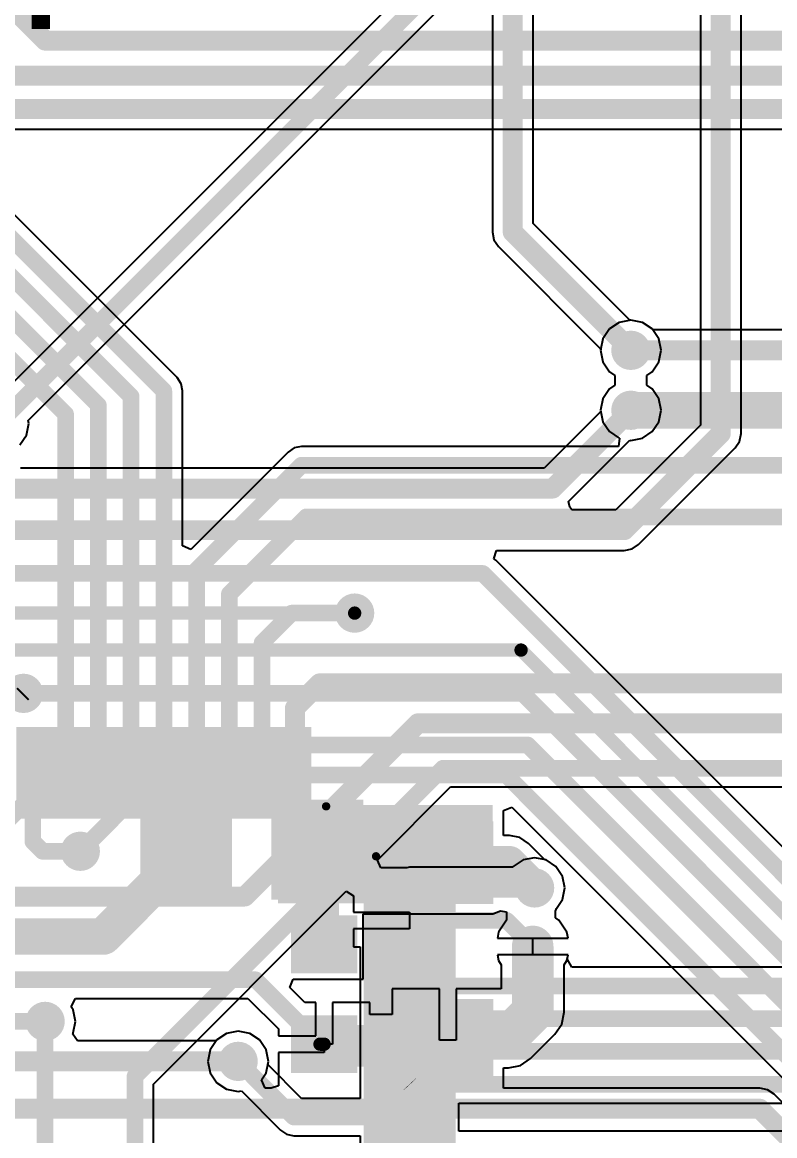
# Model space of a CAD drawing. Header units: millimetres. Extents: x 0 to 214, y 0 to 214.
# Drawn here: x 4.048 to 4.5, y 2.611 to 3.28 of the extents above; entities that cross this region are included whole.
import ezdxf

# ---------------------------------------------------------------- set-up
doc = ezdxf.new("R2010")
doc.units = ezdxf.units.MM
doc.header["$MEASUREMENT"] = 0
for name, color, linetype in [('BottomLayer', 5, 'Continuous'), ('BottomPaste', 16, 'Continuous'), ('BottomSolder', 6, 'Continuous'), ('TopLayer', 1, 'Continuous'), ('TopOverlay', 2, 'Continuous'), ('TopPaste', 8, 'Continuous'), ('TopSolder', 216, 'Continuous'), ('ViaHoleLayer', 16, 'Continuous')]:
    doc.layers.add(name, color=color, linetype=linetype)
doc.styles.add('Arial', font='', dxfattribs={"height": 0.2})
doc.styles.get('Arial').set_extended_font_data('Arial')

# ---------------------------------------------------------------- blocks, each defined once
blk = doc.blocks.new('CAP_CASE_A_B_93')
at = {"layer": 'BottomLayer'}
for points in [[(-0.07421, 0.02343), (-0.03248, 0.02343), (-0.03248, -0.02343), (-0.07421, -0.02343)], [(-0.07421, 0.02343), (-0.03248, 0.02343), (-0.03248, -0.02343), (-0.07421, -0.02343)], [(0.03248, 0.02343), (0.07421, 0.02343), (0.07421, -0.02343), (0.03248, -0.02343)]]:
    blk.add_hatch(color=5, dxfattribs=at).paths.add_polyline_path(points)
at = {"layer": 'BottomPaste'}
for points in [[(-0.07421, 0.02343), (-0.03248, 0.02343), (-0.03248, -0.02343), (-0.07421, -0.02343)], [(-0.07421, 0.02343), (-0.03248, 0.02343), (-0.03248, -0.02343), (-0.07421, -0.02343)], [(0.03248, 0.02343), (0.07421, 0.02343), (0.07421, -0.02343), (0.03248, -0.02343)]]:
    blk.add_hatch(color=16, dxfattribs=at).paths.add_polyline_path(points)
at = {"layer": 'BottomSolder'}
for points in [[(-0.07821, 0.02743), (-0.02848, 0.02743), (-0.02848, -0.02743), (-0.07821, -0.02743)], [(-0.07821, 0.02743), (-0.02848, 0.02743), (-0.02848, -0.02743), (-0.07821, -0.02743)], [(0.02848, 0.02743), (0.07821, 0.02743), (0.07821, -0.02743), (0.02848, -0.02743)]]:
    blk.add_hatch(color=6, dxfattribs=at).paths.add_polyline_path(points)
blk = doc.blocks.new('LQFP_100_101')
at = {"layer": 'TopLayer'}
for points in [[(0.07283, 0.2815), (0.07283, 0.32874), (0.08465, 0.32874), (0.08465, 0.2815)], [(0.09252, 0.2815), (0.09252, 0.32874), (0.10433, 0.32874), (0.10433, 0.2815)], [(0.1122, 0.2815), (0.1122, 0.32874), (0.12402, 0.32874), (0.12402, 0.2815)], [(0.13189, 0.2815), (0.13189, 0.32874), (0.1437, 0.32874), (0.1437, 0.2815)], [(0.15157, 0.2815), (0.15157, 0.32874), (0.16339, 0.32874), (0.16339, 0.2815)], [(0.17126, 0.2815), (0.17126, 0.32874), (0.18307, 0.32874), (0.18307, 0.2815)], [(0.19094, 0.2815), (0.19094, 0.32874), (0.20276, 0.32874), (0.20276, 0.2815)], [(0.21063, 0.2815), (0.21063, 0.32874), (0.22244, 0.32874), (0.22244, 0.2815)], [(0.23031, 0.2815), (0.23031, 0.32874), (0.24213, 0.32874), (0.24213, 0.2815)], [(0.2815, 0.24213), (0.32874, 0.24213), (0.32874, 0.23031), (0.2815, 0.23031)], [(0.2815, 0.22244), (0.32874, 0.22244), (0.32874, 0.21063), (0.2815, 0.21063)], [(0.2815, 0.20276), (0.32874, 0.20276), (0.32874, 0.19094), (0.2815, 0.19094)], [(0.2815, 0.18307), (0.32874, 0.18307), (0.32874, 0.17126), (0.2815, 0.17126)], [(0.2815, 0.16339), (0.32874, 0.16339), (0.32874, 0.15157), (0.2815, 0.15157)], [(0.2815, 0.1437), (0.32874, 0.1437), (0.32874, 0.13189), (0.2815, 0.13189)], [(0.2815, 0.12402), (0.32874, 0.12402), (0.32874, 0.1122), (0.2815, 0.1122)], [(0.2815, 0.10433), (0.32874, 0.10433), (0.32874, 0.09252), (0.2815, 0.09252)]]:
    blk.add_hatch(color=1, dxfattribs=at).paths.add_polyline_path(points)
at = {"layer": 'TopPaste'}
for points in [[(0.07283, 0.2815), (0.07283, 0.32874), (0.08465, 0.32874), (0.08465, 0.2815)], [(0.09252, 0.2815), (0.09252, 0.32874), (0.10433, 0.32874), (0.10433, 0.2815)], [(0.1122, 0.2815), (0.1122, 0.32874), (0.12402, 0.32874), (0.12402, 0.2815)], [(0.13189, 0.2815), (0.13189, 0.32874), (0.1437, 0.32874), (0.1437, 0.2815)], [(0.15157, 0.2815), (0.15157, 0.32874), (0.16339, 0.32874), (0.16339, 0.2815)], [(0.17126, 0.2815), (0.17126, 0.32874), (0.18307, 0.32874), (0.18307, 0.2815)], [(0.19094, 0.2815), (0.19094, 0.32874), (0.20276, 0.32874), (0.20276, 0.2815)], [(0.21063, 0.2815), (0.21063, 0.32874), (0.22244, 0.32874), (0.22244, 0.2815)], [(0.23031, 0.2815), (0.23031, 0.32874), (0.24213, 0.32874), (0.24213, 0.2815)], [(0.2815, 0.24213), (0.32874, 0.24213), (0.32874, 0.23031), (0.2815, 0.23031)], [(0.2815, 0.22244), (0.32874, 0.22244), (0.32874, 0.21063), (0.2815, 0.21063)], [(0.2815, 0.20276), (0.32874, 0.20276), (0.32874, 0.19094), (0.2815, 0.19094)], [(0.2815, 0.18307), (0.32874, 0.18307), (0.32874, 0.17126), (0.2815, 0.17126)], [(0.2815, 0.16339), (0.32874, 0.16339), (0.32874, 0.15157), (0.2815, 0.15157)], [(0.2815, 0.1437), (0.32874, 0.1437), (0.32874, 0.13189), (0.2815, 0.13189)], [(0.2815, 0.12402), (0.32874, 0.12402), (0.32874, 0.1122), (0.2815, 0.1122)], [(0.2815, 0.10433), (0.32874, 0.10433), (0.32874, 0.09252), (0.2815, 0.09252)]]:
    blk.add_hatch(color=8, dxfattribs=at).paths.add_polyline_path(points)
at = {"layer": 'TopSolder'}
for points in [[(0.06883, 0.2775), (0.06883, 0.33274), (0.08865, 0.33274), (0.08865, 0.2775)], [(0.08852, 0.2775), (0.08852, 0.33274), (0.10833, 0.33274), (0.10833, 0.2775)], [(0.1082, 0.2775), (0.1082, 0.33274), (0.12802, 0.33274), (0.12802, 0.2775)], [(0.12789, 0.2775), (0.12789, 0.33274), (0.1477, 0.33274), (0.1477, 0.2775)], [(0.14757, 0.2775), (0.14757, 0.33274), (0.16739, 0.33274), (0.16739, 0.2775)], [(0.16726, 0.2775), (0.16726, 0.33274), (0.18707, 0.33274), (0.18707, 0.2775)], [(0.18694, 0.2775), (0.18694, 0.33274), (0.20676, 0.33274), (0.20676, 0.2775)], [(0.20663, 0.2775), (0.20663, 0.33274), (0.22644, 0.33274), (0.22644, 0.2775)], [(0.22631, 0.2775), (0.22631, 0.33274), (0.24613, 0.33274), (0.24613, 0.2775)], [(0.2775, 0.24613), (0.33274, 0.24613), (0.33274, 0.22631), (0.2775, 0.22631)], [(0.2775, 0.22644), (0.33274, 0.22644), (0.33274, 0.20663), (0.2775, 0.20663)], [(0.2775, 0.20676), (0.33274, 0.20676), (0.33274, 0.18694), (0.2775, 0.18694)], [(0.2775, 0.18707), (0.33274, 0.18707), (0.33274, 0.16726), (0.2775, 0.16726)], [(0.2775, 0.16739), (0.33274, 0.16739), (0.33274, 0.14757), (0.2775, 0.14757)], [(0.2775, 0.1477), (0.33274, 0.1477), (0.33274, 0.12789), (0.2775, 0.12789)], [(0.2775, 0.12802), (0.33274, 0.12802), (0.33274, 0.1082), (0.2775, 0.1082)], [(0.2775, 0.10833), (0.33274, 0.10833), (0.33274, 0.08852), (0.2775, 0.08852)], [(0.2775, 0.08865), (0.33274, 0.08865), (0.33274, 0.06883), (0.2775, 0.06883)]]:
    blk.add_hatch(color=216, dxfattribs=at).paths.add_polyline_path(points)
at = {"layer": 'TopOverlay', "const_width": 0.005}
blk.add_lwpolyline([(0.255, 0.285), (0.285, 0.255)], dxfattribs=at)
at = {"layer": 'TopOverlay', "const_width": 0.0025}
for points in [[(0.25375, 0.285, 1), (0.25625, 0.285, 1)], [(0.28375, 0.255, 1), (0.28625, 0.255, 1)]]:
    blk.add_lwpolyline(points, format="xyb", close=True, dxfattribs=at)
blk = doc.blocks.new('I__0805_B_331')
at = {"layer": 'BottomLayer'}
for points in [[(-0.06299, 0.02598), (-0.01575, 0.02598), (-0.01575, -0.02598), (-0.06299, -0.02598)], [(0.01575, 0.02598), (0.06299, 0.02598), (0.06299, -0.02598), (0.01575, -0.02598)]]:
    blk.add_hatch(color=5, dxfattribs=at).paths.add_polyline_path(points)
at = {"layer": 'BottomPaste'}
for points in [[(-0.06299, 0.02598), (-0.01575, 0.02598), (-0.01575, -0.02598), (-0.06299, -0.02598)], [(0.01575, 0.02598), (0.06299, 0.02598), (0.06299, -0.02598), (0.01575, -0.02598)]]:
    blk.add_hatch(color=16, dxfattribs=at).paths.add_polyline_path(points)
at = {"layer": 'BottomSolder'}
for points in [[(-0.06699, 0.02998), (-0.01175, 0.02998), (-0.01175, -0.02998), (-0.06699, -0.02998)], [(0.01175, 0.02998), (0.06699, 0.02998), (0.06699, -0.02998), (0.01175, -0.02998)]]:
    blk.add_hatch(color=6, dxfattribs=at).paths.add_polyline_path(points)
blk = doc.blocks.new('C__0603_B_354')
at = {"layer": 'BottomLayer'}
for points in [[(-0.045, -0.0175), (-0.045, 0.0175), (-0.015, 0.0175), (-0.015, -0.0175)], [(0.015, -0.0175), (0.015, 0.0175), (0.045, 0.0175), (0.045, -0.0175)]]:
    blk.add_hatch(color=5, dxfattribs=at).paths.add_polyline_path(points)
at = {"layer": 'BottomPaste'}
for points in [[(-0.045, -0.0175), (-0.045, 0.0175), (-0.015, 0.0175), (-0.015, -0.0175)], [(0.015, -0.0175), (0.015, 0.0175), (0.045, 0.0175), (0.045, -0.0175)]]:
    blk.add_hatch(color=16, dxfattribs=at).paths.add_polyline_path(points)
at = {"layer": 'BottomSolder'}
for points in [[(-0.04736, -0.01986), (-0.04736, 0.01986), (-0.01264, 0.01986), (-0.01264, -0.01986)], [(0.01264, -0.01986), (0.01264, 0.01986), (0.04736, 0.01986), (0.04736, -0.01986)]]:
    blk.add_hatch(color=6, dxfattribs=at).paths.add_polyline_path(points)

msp = doc.modelspace()

# ---------------------------------------------------------------- hatches: boundary and pattern name
at = {"layer": 'BottomLayer'}
h = msp.add_hatch(color=5, dxfattribs=at)
edge = h.paths.add_edge_path()
edge.add_arc((4.414, 3.083), 0.01181, 0, 360)
h = msp.add_hatch(color=5, dxfattribs=at)
edge = h.paths.add_edge_path()
edge.add_arc((4.414, 3.047), 0.01181, 0, 360)
h = msp.add_hatch(color=5, dxfattribs=at)
edge = h.paths.add_edge_path()
edge.add_arc((4.248, 2.92519), 0.01181, 0, 360)
h = msp.add_hatch(color=5, dxfattribs=at)
edge = h.paths.add_edge_path()
edge.add_arc((4.049, 2.877), 0.01181, 0, 360)
msp.add_hatch(color=5, dxfattribs=at).paths.add_polyline_path([(4.202, 2.751), (4.331, 2.751), (4.331, 2.81), (4.202, 2.81)])
h = msp.add_hatch(color=5, dxfattribs=at)
edge = h.paths.add_edge_path()
edge.add_arc((4.08314, 2.78217), 0.01181, 0, 360)
h = msp.add_hatch(color=5, dxfattribs=at)
edge = h.paths.add_edge_path()
edge.add_arc((4.35614, 2.76017), 0.01181, 0, 360)
h = msp.add_hatch(color=5, dxfattribs=at)
edge = h.paths.add_edge_path()
edge.add_arc((4.355, 2.725), 0.01181, 0, 360)
h = msp.add_hatch(color=5, dxfattribs=at)
edge = h.paths.add_edge_path()
edge.add_arc((4.062, 2.68), 0.01181, 0, 360)
h = msp.add_hatch(color=5, dxfattribs=at)
edge = h.paths.add_edge_path()
edge.add_arc((4.178, 2.656), 0.01181, 0, 360)
at = {"layer": 'BottomSolder'}
h = msp.add_hatch(color=6, dxfattribs=at)
edge = h.paths.add_edge_path()
edge.add_arc((4.414, 3.083), 0.00591, 0, 360)
h = msp.add_hatch(color=6, dxfattribs=at)
edge = h.paths.add_edge_path()
edge.add_arc((4.414, 3.047), 0.00591, 0, 360)
h = msp.add_hatch(color=6, dxfattribs=at)
edge = h.paths.add_edge_path()
edge.add_arc((4.248, 2.92519), 0.00591, 0, 360)
h = msp.add_hatch(color=6, dxfattribs=at)
edge = h.paths.add_edge_path()
edge.add_arc((4.049, 2.877), 0.00591, 0, 360)
h = msp.add_hatch(color=6, dxfattribs=at)
edge = h.paths.add_edge_path()
edge.add_arc((4.08314, 2.78217), 0.00591, 0, 360)
h = msp.add_hatch(color=6, dxfattribs=at)
edge = h.paths.add_edge_path()
edge.add_arc((4.35614, 2.76017), 0.00591, 0, 360)
h = msp.add_hatch(color=6, dxfattribs=at)
edge = h.paths.add_edge_path()
edge.add_arc((4.355, 2.725), 0.00591, 0, 360)
h = msp.add_hatch(color=6, dxfattribs=at)
edge = h.paths.add_edge_path()
edge.add_arc((4.062, 2.68), 0.00591, 0, 360)
h = msp.add_hatch(color=6, dxfattribs=at)
edge = h.paths.add_edge_path()
edge.add_arc((4.178, 2.656), 0.00591, 0, 360)
at = {"layer": 'TopLayer'}
h = msp.add_hatch(color=1, dxfattribs=at)
edge = h.paths.add_edge_path()
edge.add_arc((4.414, 3.083), 0.01181, 0, 360)
h = msp.add_hatch(color=1, dxfattribs=at)
edge = h.paths.add_edge_path()
edge.add_arc((4.414, 3.047), 0.01181, 0, 360)
h = msp.add_hatch(color=1, dxfattribs=at)
edge = h.paths.add_edge_path()
edge.add_arc((4.248, 2.92519), 0.01181, 0, 360)
h = msp.add_hatch(color=1, dxfattribs=at)
edge = h.paths.add_edge_path()
edge.add_arc((4.049, 2.877), 0.01181, 0, 360)
h = msp.add_hatch(color=1, dxfattribs=at)
edge = h.paths.add_edge_path()
edge.add_arc((4.08314, 2.78217), 0.01181, 0, 360)
h = msp.add_hatch(color=1, dxfattribs=at)
edge = h.paths.add_edge_path()
edge.add_arc((4.35614, 2.76017), 0.01181, 0, 360)
h = msp.add_hatch(color=1, dxfattribs=at)
edge = h.paths.add_edge_path()
edge.add_arc((4.355, 2.725), 0.01181, 0, 360)
h = msp.add_hatch(color=1, dxfattribs=at)
edge = h.paths.add_edge_path()
edge.add_arc((4.062, 2.68), 0.01181, 0, 360)
h = msp.add_hatch(color=1, dxfattribs=at)
edge = h.paths.add_edge_path()
edge.add_arc((4.178, 2.656), 0.01181, 0, 360)
at = {"layer": 'TopSolder'}
h = msp.add_hatch(color=216, dxfattribs=at)
edge = h.paths.add_edge_path()
edge.add_arc((4.414, 3.083), 0.00591, 0, 360)
h = msp.add_hatch(color=216, dxfattribs=at)
edge = h.paths.add_edge_path()
edge.add_arc((4.414, 3.047), 0.00591, 0, 360)
h = msp.add_hatch(color=216, dxfattribs=at)
edge = h.paths.add_edge_path()
edge.add_arc((4.248, 2.92519), 0.00591, 0, 360)
h = msp.add_hatch(color=216, dxfattribs=at)
edge = h.paths.add_edge_path()
edge.add_arc((4.049, 2.877), 0.00591, 0, 360)
h = msp.add_hatch(color=216, dxfattribs=at)
edge = h.paths.add_edge_path()
edge.add_arc((4.08314, 2.78217), 0.00591, 0, 360)
h = msp.add_hatch(color=216, dxfattribs=at)
edge = h.paths.add_edge_path()
edge.add_arc((4.35614, 2.76017), 0.00591, 0, 360)
h = msp.add_hatch(color=216, dxfattribs=at)
edge = h.paths.add_edge_path()
edge.add_arc((4.355, 2.725), 0.00591, 0, 360)
h = msp.add_hatch(color=216, dxfattribs=at)
edge = h.paths.add_edge_path()
edge.add_arc((4.062, 2.68), 0.00591, 0, 360)
h = msp.add_hatch(color=216, dxfattribs=at)
edge = h.paths.add_edge_path()
edge.add_arc((4.178, 2.656), 0.00591, 0, 360)
at = {"layer": 'ViaHoleLayer'}
h = msp.add_hatch(color=16, dxfattribs=at)
edge = h.paths.add_edge_path()
edge.add_arc((4.414, 3.083), 0.00591, 0, 360)
h = msp.add_hatch(color=16, dxfattribs=at)
edge = h.paths.add_edge_path()
edge.add_arc((4.414, 3.047), 0.00591, 0, 360)
h = msp.add_hatch(color=16, dxfattribs=at)
edge = h.paths.add_edge_path()
edge.add_arc((4.248, 2.92519), 0.00591, 0, 360)
h = msp.add_hatch(color=16, dxfattribs=at)
edge = h.paths.add_edge_path()
edge.add_arc((4.049, 2.877), 0.00591, 0, 360)
h = msp.add_hatch(color=16, dxfattribs=at)
edge = h.paths.add_edge_path()
edge.add_arc((4.08314, 2.78217), 0.00591, 0, 360)
h = msp.add_hatch(color=16, dxfattribs=at)
edge = h.paths.add_edge_path()
edge.add_arc((4.35614, 2.76017), 0.00591, 0, 360)
h = msp.add_hatch(color=16, dxfattribs=at)
edge = h.paths.add_edge_path()
edge.add_arc((4.355, 2.725), 0.00591, 0, 360)
h = msp.add_hatch(color=16, dxfattribs=at)
edge = h.paths.add_edge_path()
edge.add_arc((4.062, 2.68), 0.00591, 0, 360)
h = msp.add_hatch(color=16, dxfattribs=at)
edge = h.paths.add_edge_path()
edge.add_arc((4.178, 2.656), 0.00591, 0, 360)

# ---------------------------------------------------------------- linework, layer by layer
at = {"layer": 'BottomLayer'}
for p, q in [((4.48024, 3.033), (4.48024, 3.513)), ((4.45576, 3.50793), (4.45576, 3.03807)), ((4.35524, 3.15907), (4.35524, 3.444)), ((4.33076, 3.44046), (4.33076, 3.154)), ((4.29078, 3.31165), (4.03592, 3.05678)), ((4.05178, 3.04092), (4.30993, 3.29907)), ((4.41329, 3.10102), (4.35524, 3.15907)), ((4.33076, 3.154), (4.3317, 3.14932)), ((4.3317, 3.14932), (4.33435, 3.14535)), ((4.33435, 3.14535), (4.39598, 3.08371)), ((4.414, 3.10116), (4.41329, 3.10102)), ((4.42095, 3.09978), (4.414, 3.10116)), ((4.42684, 3.09584), (4.42095, 3.09978)), ((4.43078, 3.08995), (4.42684, 3.09584)), ((4.43216, 3.083), (4.43078, 3.08995)), ((4.39598, 3.08371), (4.39584, 3.083)), ((4.39584, 3.083), (4.39722, 3.07605)), ((4.43078, 3.07605), (4.43216, 3.083)), ((4.39722, 3.07605), (4.40116, 3.07016)), ((4.42684, 3.07016), (4.43078, 3.07605)), ((4.40116, 3.07016), (4.40444, 3.06797)), ((4.42356, 3.06797), (4.42684, 3.07016)), ((4.40444, 3.06797), (4.40444, 3.06203)), ((4.42356, 3.06203), (4.42356, 3.06797)), ((4.40116, 3.05984), (4.39722, 3.05395)), ((4.40444, 3.06203), (4.40116, 3.05984)), ((4.42684, 3.05984), (4.42356, 3.06203)), ((4.43078, 3.05395), (4.42684, 3.05984)), ((4.39722, 3.05395), (4.39584, 3.047)), ((4.43216, 3.047), (4.43078, 3.05395)), ((4.39598, 3.04629), (4.36193, 3.01224)), ((4.39584, 3.047), (4.39598, 3.04629)), ((4.43078, 3.04005), (4.43216, 3.047)), ((4.05078, 3.03205), (4.05216, 3.039)), ((4.05216, 3.039), (4.05178, 3.04092)), ((4.45576, 3.03807), (4.40493, 2.98724)), ((4.42684, 3.03416), (4.43078, 3.04005)), ((4.04684, 3.02616), (4.05078, 3.03205)), ((4.37654, 2.99224), (4.41329, 3.02898)), ((4.41329, 3.02898), (4.414, 3.02884)), ((4.414, 3.02884), (4.42095, 3.03022)), ((4.42095, 3.03022), (4.42684, 3.03416)), ((4.4793, 3.02832), (4.48024, 3.033)), ((4.41865, 2.96635), (4.47665, 3.02435)), ((4.47665, 3.02435), (4.4793, 3.02832)), ((4.36193, 3.01224), (4.04725, 3.01224)), ((4.3774, 2.98878), (4.37654, 2.99224)), ((4.37846, 2.98724), (4.3774, 2.98878)), ((4.40493, 2.98724), (4.37846, 2.98724)), ((4.33168, 2.95776), (4.3332, 2.96276)), ((4.3332, 2.96276), (4.41, 2.96276)), ((4.41, 2.96276), (4.41468, 2.9637)), ((4.41468, 2.9637), (4.41865, 2.96635)), ((4.33293, 2.95693), (4.33168, 2.95776)), ((4.56265, 2.72722), (4.33293, 2.95693)), ((4.33749, 2.80657), (4.34249, 2.80864)), ((4.34249, 2.80864), (4.7229, 2.42824)), ((4.33749, 2.79166), (4.33749, 2.80657)), ((4.34097, 2.79166), (4.33749, 2.79166)), ((4.34721, 2.79042), (4.34097, 2.79166)), ((4.3525, 2.78688), (4.34721, 2.79042)), ((4.36227, 2.77711), (4.3525, 2.78688)), ((4.36309, 2.77695), (4.36227, 2.77711)), ((4.36898, 2.77301), (4.36309, 2.77695)), ((4.37292, 2.76712), (4.36898, 2.77301)), ((4.3743, 2.76017), (4.37292, 2.76712)), ((4.37292, 2.75322), (4.3743, 2.76017)), ((4.36925, 2.74773), (4.37292, 2.75322)), ((4.25316, 2.70533), (4.25316, 2.74451)), ((4.25316, 2.74451), (4.331, 2.74451)), ((4.331, 2.74451), (4.33559, 2.74641)), ((4.33559, 2.74641), (4.3393, 2.74574)), ((4.3393, 2.74574), (4.33928, 2.74072)), ((4.36865, 2.74616), (4.36925, 2.74773)), ((4.36865, 2.74211), (4.36865, 2.74616)), ((4.37072, 2.74072), (4.36865, 2.74211)), ((4.33928, 2.74072), (4.33445, 2.73351)), ((4.37555, 2.73351), (4.37072, 2.74072)), ((4.33445, 2.73351), (4.33376, 2.73)), ((4.33376, 2.73), (4.37624, 2.73)), ((4.37624, 2.73), (4.37555, 2.73351)), ((4.37624, 2.72), (4.33376, 2.72)), ((4.33376, 2.72), (4.33445, 2.71649)), ((4.33445, 2.71649), (4.33614, 2.71397)), ((4.37386, 2.71397), (4.37555, 2.71649)), ((4.37555, 2.71649), (4.37624, 2.72)), ((4.33614, 2.71397), (4.33614, 2.69952)), ((4.37386, 2.68564), (4.37386, 2.71397)), ((4.20902, 2.70033), (4.21109, 2.70533)), ((4.21109, 2.70533), (4.25316, 2.70533)), ((4.21802, 2.69133), (4.20902, 2.70033)), ((4.299, 2.69952), (4.27057, 2.69952)), ((4.27057, 2.69952), (4.27057, 2.68419)), ((4.299, 2.66865), (4.299, 2.69952)), ((4.33614, 2.69952), (4.309, 2.69952)), ((4.309, 2.69952), (4.309, 2.66865)), ((4.07755, 2.68878), (4.08022, 2.69378)), ((4.07878, 2.68695), (4.07755, 2.68878)), ((4.08022, 2.69378), (4.18384, 2.69378)), ((4.18384, 2.69378), (4.20216, 2.67547)), ((4.22466, 2.69133), (4.21802, 2.69133)), ((4.22466, 2.67133), (4.22466, 2.69133)), ((4.25716, 2.69133), (4.23466, 2.69133)), ((4.23466, 2.69133), (4.23466, 2.66633)), ((4.25716, 2.68419), (4.25716, 2.69133)), ((4.08016, 2.68), (4.07878, 2.68695)), ((4.27057, 2.68419), (4.25716, 2.68419)), ((4.37243, 2.67843), (4.37386, 2.68564)), ((4.07881, 2.67324), (4.08016, 2.68)), ((4.20216, 2.67547), (4.20216, 2.67133)), ((4.36834, 2.67231), (4.37243, 2.67843)), ((4.07871, 2.67234), (4.07881, 2.67324)), ((4.08138, 2.66824), (4.07871, 2.67234)), ((4.16475, 2.66824), (4.08138, 2.66824)), ((4.16516, 2.66884), (4.16475, 2.66824)), ((4.17105, 2.67278), (4.16516, 2.66884)), ((4.178, 2.67416), (4.17105, 2.67278)), ((4.18495, 2.67278), (4.178, 2.67416)), ((4.19084, 2.66884), (4.18495, 2.67278)), ((4.19478, 2.66295), (4.19084, 2.66884)), ((4.20216, 2.67133), (4.22466, 2.67133)), ((4.309, 2.66865), (4.299, 2.66865)), ((4.35369, 2.65766), (4.36834, 2.67231)), ((4.19616, 2.656), (4.19478, 2.66295)), ((4.22966, 2.66133), (4.20216, 2.66133)), ((4.20216, 2.66133), (4.20216, 2.64133)), ((4.23466, 2.66633), (4.22966, 2.66633)), ((4.22966, 2.66633), (4.22966, 2.66133)), ((4.19478, 2.64905), (4.19616, 2.656)), ((4.34757, 2.65357), (4.35369, 2.65766)), ((4.19195, 2.64482), (4.19478, 2.64905)), ((4.33743, 2.63982), (4.33743, 2.65214)), ((4.33743, 2.65214), (4.34036, 2.65214)), ((4.34036, 2.65214), (4.34757, 2.65357)), ((4.19416, 2.63982), (4.19195, 2.64482)), ((4.20216, 2.64133), (4.19779, 2.63982)), ((4.19779, 2.63982), (4.19416, 2.63982)), ((4.49142, 2.63982), (4.33743, 2.63982)), ((4.4961, 2.63889), (4.49142, 2.63982)), ((4.50007, 2.63624), (4.4961, 2.63889)), ((4.71307, 2.42324), (4.50007, 2.63624))]:
    msp.add_line(p, q, dxfattribs=at)
for points, const_width in [([(4.468, 3.033), (4.468, 3.513)], 0.012), ([(4.343, 3.154), (4.343, 3.465)], 0.012), ([(4.034, 3.039), (4.302, 3.307)], 0.01), ([(4.343, 3.154), (4.414, 3.083)], 0.012), ([(4.367, 3), (4.414, 3.047)], 0.012), ([(4.41, 2.975), (4.468, 3.033)], 0.012), ([(4.034, 3), (4.367, 3)], 0.012), ([(3.97809, 2.975), (4.41, 2.975)], 0.012), ([(4.035, 2.949), (4.325, 2.949)], 0.01), ([(4.325, 2.949), (4.558, 2.716)], 0.01), ([(4.01719, 2.92519), (4.248, 2.92519)], 0.008), ([(4.026, 2.903), (4.348, 2.903)], 0.008), ([(4.348, 2.903), (4.563, 2.688)], 0.008), ([(4.049, 2.877), (4.349, 2.877)], 0.01), ([(4.349, 2.877), (4.553, 2.673)], 0.01), ([(4.02092, 2.78217), (4.08475, 2.846)], 0.01), ([(4.08475, 2.846), (4.352, 2.846)], 0.01), ([(4.352, 2.846), (4.544, 2.654)], 0.01), ([(4.08314, 2.78217), (4.12897, 2.828)], 0.01), ([(4.12897, 2.828), (4.339, 2.828)], 0.01), ([(4.339, 2.828), (4.731, 2.436)], 0.01), ([(4.09696, 2.731), (4.14677, 2.78081)], 0.022), ([(4.14677, 2.78081), (4.14677, 2.78317)], 0.022), ([(4.22759, 2.7274), (4.22759, 2.7811)], 0.022), ([(4.22588, 2.77317), (4.22796, 2.7711)], 0.022), ([(4.304, 2.77535), (4.34097, 2.77535)], 0.02), ([(4.34097, 2.77535), (4.35614, 2.76017)], 0.02), ([(4.003, 2.731), (4.09696, 2.731)], 0.022), ([(4.22759, 2.7274), (4.22966, 2.72533)], 0.022), ([(4.355, 2.68564), (4.355, 2.725)], 0.025), ([(3.74759, 2.705), (4.18849, 2.705)], 0.01), ([(4.18849, 2.705), (4.22716, 2.66633)], 0.01), ([(4.34036, 2.671), (4.355, 2.68564)], 0.025), ([(3.753, 2.68), (4.062, 2.68)], 0.01), ([(4.304, 2.66865), (4.30635, 2.671)], 0.025), ([(4.30635, 2.671), (4.34036, 2.671)], 0.025), ([(4.23216, 2.66533), (4.30067, 2.66533)], 0.025), ([(4.30067, 2.66533), (4.304, 2.66865)], 0.025), ([(4.22716, 2.66633), (4.22966, 2.66633)], 0.008), ([(4.032, 2.656), (4.178, 2.656)], 0.012), ([(3.83158, 2.62758), (4.49142, 2.62758)], 0.012), ([(4.49142, 2.62758), (4.708, 2.411)], 0.012)]:
    msp.add_lwpolyline(points, dxfattribs=dict(at, const_width=const_width))
for points, const_width in [([(4.34, 3.154, 1), (4.346, 3.154, 1)], 0.006), ([(4.34, 3.154, 1), (4.346, 3.154, 1)], 0.006), ([(4.411, 3.083, 1), (4.417, 3.083, 1)], 0.006), ([(4.411, 3.047, 1), (4.417, 3.047, 1)], 0.006), ([(4.465, 3.033, 1), (4.471, 3.033, 1)], 0.006), ([(4.465, 3.033, 1), (4.471, 3.033, 1)], 0.006), ([(4.364, 3, 1), (4.37, 3, 1)], 0.006), ([(4.364, 3, 1), (4.37, 3, 1)], 0.006), ([(4.407, 2.975, 1), (4.413, 2.975, 1)], 0.006), ([(4.407, 2.975, 1), (4.413, 2.975, 1)], 0.006), ([(4.3225, 2.949, 1), (4.3275, 2.949, 1)], 0.005), ([(4.3225, 2.949, 1), (4.3275, 2.949, 1)], 0.005), ([(4.246, 2.92519, 1), (4.25, 2.92519, 1)], 0.004), ([(4.346, 2.903, 1), (4.35, 2.903, 1)], 0.004), ([(4.346, 2.903, 1), (4.35, 2.903, 1)], 0.004), ([(4.0465, 2.877, 1), (4.0515, 2.877, 1)], 0.005), ([(4.3465, 2.877, 1), (4.3515, 2.877, 1)], 0.005), ([(4.3465, 2.877, 1), (4.3515, 2.877, 1)], 0.005), ([(4.08225, 2.846, 1), (4.08725, 2.846, 1)], 0.005), ([(4.08225, 2.846, 1), (4.08725, 2.846, 1)], 0.005), ([(4.3495, 2.846, 1), (4.3545, 2.846, 1)], 0.005), ([(4.3495, 2.846, 1), (4.3545, 2.846, 1)], 0.005), ([(4.12647, 2.828, 1), (4.13147, 2.828, 1)], 0.005), ([(4.12647, 2.828, 1), (4.13147, 2.828, 1)], 0.005), ([(4.3365, 2.828, 1), (4.3415, 2.828, 1)], 0.005), ([(4.3365, 2.828, 1), (4.3415, 2.828, 1)], 0.005), ([(4.14127, 2.78317, 1), (4.15227, 2.78317, 1)], 0.011), ([(4.14127, 2.78081, 1), (4.15227, 2.78081, 1)], 0.011), ([(4.14127, 2.78081, 1), (4.15227, 2.78081, 1)], 0.011), ([(4.22209, 2.7811, 1), (4.23309, 2.7811, 1)], 0.011), ([(4.08064, 2.78217, 1), (4.08564, 2.78217, 1)], 0.005), ([(4.22038, 2.77317, 1), (4.23138, 2.77317, 1)], 0.011), ([(4.22246, 2.7711, 1), (4.23346, 2.7711, 1)], 0.011), ([(4.299, 2.77535, 1), (4.309, 2.77535, 1)], 0.01), ([(4.33597, 2.77535, 1), (4.34597, 2.77535, 1)], 0.01), ([(4.33597, 2.77535, 1), (4.34597, 2.77535, 1)], 0.01), ([(4.35114, 2.76017, 1), (4.36114, 2.76017, 1)], 0.01), ([(4.09146, 2.731, 1), (4.10246, 2.731, 1)], 0.011), ([(4.09146, 2.731, 1), (4.10246, 2.731, 1)], 0.011), ([(4.22209, 2.7274, 1), (4.23309, 2.7274, 1)], 0.011), ([(4.22209, 2.7274, 1), (4.23309, 2.7274, 1)], 0.011), ([(4.22416, 2.72533, 1), (4.23516, 2.72533, 1)], 0.011), ([(4.34875, 2.725, 1), (4.36125, 2.725, 1)], 0.0125), ([(4.18599, 2.705, 1), (4.19099, 2.705, 1)], 0.005), ([(4.18599, 2.705, 1), (4.19099, 2.705, 1)], 0.005), ([(4.34875, 2.68564, 1), (4.36125, 2.68564, 1)], 0.0125), ([(4.34875, 2.68564, 1), (4.36125, 2.68564, 1)], 0.0125), ([(4.0595, 2.68, 1), (4.0645, 2.68, 1)], 0.005), ([(4.3001, 2.671, 1), (4.3126, 2.671, 1)], 0.0125), ([(4.3001, 2.671, 1), (4.3126, 2.671, 1)], 0.0125), ([(4.33411, 2.671, 1), (4.34661, 2.671, 1)], 0.0125), ([(4.33411, 2.671, 1), (4.34661, 2.671, 1)], 0.0125), ([(4.22591, 2.66533, 1), (4.23841, 2.66533, 1)], 0.0125), ([(4.29442, 2.66533, 1), (4.30692, 2.66533, 1)], 0.0125), ([(4.29442, 2.66533, 1), (4.30692, 2.66533, 1)], 0.0125), ([(4.29775, 2.66865, 1), (4.31025, 2.66865, 1)], 0.0125), ([(4.29775, 2.66865, 1), (4.31025, 2.66865, 1)], 0.0125), ([(4.22466, 2.66633, 1), (4.22966, 2.66633, 1)], 0.005), ([(4.22516, 2.66633, 1), (4.22916, 2.66633, 1)], 0.004), ([(4.22766, 2.66633, 1), (4.23166, 2.66633, 1)], 0.004), ([(4.175, 2.656, 1), (4.181, 2.656, 1)], 0.006), ([(4.48842, 2.62758, 1), (4.49442, 2.62758, 1)], 0.006), ([(4.48842, 2.62758, 1), (4.49442, 2.62758, 1)], 0.006)]:
    msp.add_lwpolyline(points, format="xyb", close=True, dxfattribs=dict(at, const_width=const_width))
at = {"layer": 'TopLayer'}
for p, q in [((4.14128, 3.06658), (3.93993, 3.26793)), ((4.01204, 3.21576), (4.69693, 3.21576)), ((4.40705, 3.09978), (4.40116, 3.09584)), ((4.414, 3.10116), (4.40705, 3.09978)), ((4.42095, 3.09978), (4.414, 3.10116)), ((4.42684, 3.09584), (4.42095, 3.09978)), ((4.39722, 3.08995), (4.39584, 3.083)), ((4.40116, 3.09584), (4.39722, 3.08995)), ((4.42725, 3.09524), (4.42684, 3.09584)), ((4.50575, 3.09524), (4.42725, 3.09524)), ((4.39584, 3.083), (4.39722, 3.07605)), ((4.39722, 3.07605), (4.40116, 3.07016)), ((4.40116, 3.07016), (4.40444, 3.06797)), ((4.14371, 3.06294), (4.14128, 3.06658)), ((4.14456, 3.05865), (4.14371, 3.06294)), ((4.40444, 3.06797), (4.40444, 3.06203)), ((4.14456, 2.9655), (4.14456, 3.05865)), ((4.14456, 3.05865), (4.14456, 3.05865)), ((4.40116, 3.05984), (4.39722, 3.05395)), ((4.40444, 3.06203), (4.40116, 3.05984)), ((4.39722, 3.05395), (4.39584, 3.047)), ((4.39584, 3.047), (4.39722, 3.04005)), ((4.39722, 3.04005), (4.40116, 3.03416)), ((4.40116, 3.03416), (4.40705, 3.03022)), ((4.40709, 3.03022), (4.40659, 3.02522)), ((4.40705, 3.03022), (4.40709, 3.03022)), ((4.21171, 3.02436), (4.20807, 3.02193)), ((4.216, 3.02522), (4.21171, 3.02436)), ((4.40659, 3.02522), (4.216, 3.02522)), ((4.216, 3.02522), (4.216, 3.02522)), ((4.20807, 3.02193), (4.14956, 2.96343)), ((4.20807, 3.02193), (4.20807, 3.02193)), ((4.14956, 2.96343), (4.14456, 2.9655)), ((4.26176, 2.7769), (4.30565, 2.82078)), ((4.30565, 2.82078), (4.61707, 2.82078)), ((4.26368, 2.77228), (4.26176, 2.7769)), ((4.34919, 2.77695), (4.3433, 2.77301)), ((4.35614, 2.77833), (4.34919, 2.77695)), ((4.36309, 2.77695), (4.35614, 2.77833)), ((4.36898, 2.77301), (4.36309, 2.77695)), ((4.27933, 2.77228), (4.26368, 2.77228)), ((4.28099, 2.77261), (4.27933, 2.77228)), ((4.34303, 2.77261), (4.28099, 2.77261)), ((4.3433, 2.77301), (4.34303, 2.77261)), ((4.37292, 2.76712), (4.36898, 2.77301)), ((4.3743, 2.76017), (4.37292, 2.76712)), ((4.12722, 2.64235), (4.243, 2.75814)), ((4.243, 2.75814), (4.24736, 2.75543)), ((4.24736, 2.75543), (4.24736, 2.74569)), ((4.37292, 2.75322), (4.3743, 2.76017)), ((4.36925, 2.74773), (4.37292, 2.75322)), ((4.24736, 2.74569), (4.28099, 2.74569)), ((4.28099, 2.74569), (4.28099, 2.73569)), ((4.36865, 2.74616), (4.36925, 2.74773)), ((4.36865, 2.74211), (4.36865, 2.74616)), ((4.37072, 2.74072), (4.36865, 2.74211)), ((4.28099, 2.73569), (4.24736, 2.73569)), ((4.24736, 2.73569), (4.24736, 2.72479)), ((4.37555, 2.73351), (4.37072, 2.74072)), ((4.355, 2.72), (4.355, 2.73)), ((4.355, 2.73), (4.37624, 2.73)), ((4.37624, 2.73), (4.37555, 2.73351)), ((4.24736, 2.72479), (4.25136, 2.72479)), ((4.25136, 2.72479), (4.25136, 2.66973)), ((4.37624, 2.72), (4.355, 2.72)), ((4.37575, 2.71754), (4.37624, 2.72)), ((4.37846, 2.71254), (4.37575, 2.71754)), ((4.70314, 2.71254), (4.37846, 2.71254)), ((4.16516, 2.66884), (4.16122, 2.66295)), ((4.17105, 2.67278), (4.16516, 2.66884)), ((4.178, 2.67416), (4.17105, 2.67278)), ((4.18495, 2.67278), (4.178, 2.67416)), ((4.19084, 2.66884), (4.18495, 2.67278)), ((4.19478, 2.66295), (4.19084, 2.66884)), ((4.25136, 2.66973), (4.25136, 2.6338)), ((4.16122, 2.66295), (4.15984, 2.656)), ((4.19616, 2.656), (4.19478, 2.66295)), ((4.15984, 2.656), (4.16122, 2.64905)), ((4.19578, 2.65408), (4.19616, 2.656)), ((4.16122, 2.64905), (4.16516, 2.64316)), ((4.21606, 2.6338), (4.19578, 2.65408)), ((4.12722, 2.50776), (4.12722, 2.64235)), ((4.16516, 2.64316), (4.17105, 2.63922)), ((4.17105, 2.63922), (4.178, 2.63784)), ((4.178, 2.63784), (4.17992, 2.63822)), ((4.17992, 2.63822), (4.20349, 2.61465)), ((4.25136, 2.6338), (4.21606, 2.6338)), ((4.31061, 2.61411), (4.31061, 2.63092)), ((4.31061, 2.63092), (4.72213, 2.63092)), ((4.20349, 2.61465), (4.20349, 2.61465)), ((4.20349, 2.61465), (4.20712, 2.61222)), ((4.20712, 2.61222), (4.21142, 2.61137)), ((4.21142, 2.61137), (4.21142, 2.61137)), ((4.21142, 2.61137), (4.25136, 2.61137)), ((4.25136, 2.61137), (4.25136, 2.5844)), ((4.86399, 2.61411), (4.31061, 2.61411))]:
    msp.add_line(p, q, dxfattribs=at)
for points, const_width in [([(3.992, 3.339), (4.062, 3.269)], 0.012), ([(4.062, 3.269), (4.73598, 3.269)], 0.012), ([(3.932, 3.26), (4.13335, 3.05865)], 0.01), ([(4.0175, 3.248), (4.72728, 3.248)], 0.012), ([(3.93, 3.239), (4.11366, 3.05534)], 0.01), ([(4.01204, 3.228), (4.702, 3.228)], 0.012), ([(3.928, 3.216), (4.09398, 3.05002)], 0.01), ([(3.929, 3.19), (4.07429, 3.04471)], 0.01), ([(4.414, 3.083), (4.519, 3.083)], 0.012), ([(4.13335, 2.82928), (4.13335, 3.05865)], 0.01), ([(4.11366, 2.82928), (4.11366, 3.05534)], 0.01), ([(4.414, 3.047), (4.91, 3.047)], 0.022), ([(4.07429, 2.82928), (4.07429, 3.04471)], 0.01), ([(4.09398, 2.82928), (4.09398, 3.05002)], 0.01), ([(4.15303, 2.95103), (4.216, 3.014)], 0.01), ([(4.216, 3.014), (4.909, 3.014)], 0.01), ([(4.17272, 2.93672), (4.219, 2.983)], 0.01), ([(4.219, 2.983), (4.909, 2.983)], 0.01), ([(4.15303, 2.82928), (4.15303, 2.95103)], 0.01), ([(4.17272, 2.82928), (4.17272, 2.93672)], 0.01), ([(4.1924, 2.9074), (4.21019, 2.92519)], 0.01), ([(4.21019, 2.92519), (4.248, 2.92519)], 0.01), ([(4.1924, 2.82928), (4.1924, 2.9074)], 0.01), ([(4.21209, 2.86809), (4.227, 2.883)], 0.012), ([(4.227, 2.883), (4.86542, 2.883)], 0.012), ([(4.04819, 2.87619), (4.049, 2.877)], 0.01), ([(4.02619, 2.87619), (4.04819, 2.87619)], 0.01), ([(4.21209, 2.82928), (4.21209, 2.86809)], 0.012), ([(4.182, 2.755), (4.286, 2.859)], 0.012), ([(4.286, 2.859), (4.687, 2.859)], 0.012), ([(4.116, 2.647), (4.301, 2.832)], 0.01), ([(4.301, 2.832), (4.631, 2.832)], 0.01), ([(4.05461, 2.78803), (4.05461, 2.82928)], 0.01), ([(4.05461, 2.78803), (4.06047, 2.78217)], 0.01), ([(4.06047, 2.78217), (4.08314, 2.78217)], 0.01), ([(4.28099, 2.76038), (4.35493, 2.76038)], 0.012), ([(3.985, 2.755), (4.182, 2.755)], 0.012), ([(4.28099, 2.74069), (4.33931, 2.74069)], 0.01), ([(4.33931, 2.74069), (4.355, 2.725)], 0.01), ([(4.28099, 2.70132), (4.70778, 2.70132)], 0.01), ([(4.062, 2.512), (4.062, 2.68)], 0.01), ([(4.28099, 2.68164), (4.71073, 2.68164)], 0.01), ([(4.28099, 2.66195), (4.71933, 2.66195)], 0.01), ([(4.178, 2.656), (4.21142, 2.62258)], 0.01), ([(4.116, 2.482), (4.116, 2.647)], 0.01), ([(4.28099, 2.64227), (4.28112, 2.64213)], 0.01), ([(4.28112, 2.64213), (4.72213, 2.64213)], 0.01), ([(4.21142, 2.62258), (4.28099, 2.62258)], 0.01)]:
    msp.add_lwpolyline(points, dxfattribs=dict(at, const_width=const_width))
for points, const_width in [([(4.059, 3.269, 1), (4.065, 3.269, 1)], 0.006), ([(4.059, 3.269, 1), (4.065, 3.269, 1)], 0.006), ([(4.411, 3.083, 1), (4.417, 3.083, 1)], 0.006), ([(4.13085, 3.05865, 1), (4.13585, 3.05865, 1)], 0.005), ([(4.13085, 3.05865, 1), (4.13585, 3.05865, 1)], 0.005), ([(4.11116, 3.05534, 1), (4.11616, 3.05534, 1)], 0.005), ([(4.11116, 3.05534, 1), (4.11616, 3.05534, 1)], 0.005), ([(4.4085, 3.047, 1), (4.4195, 3.047, 1)], 0.011), ([(4.07179, 3.04471, 1), (4.07679, 3.04471, 1)], 0.005), ([(4.07179, 3.04471, 1), (4.07679, 3.04471, 1)], 0.005), ([(4.09148, 3.05002, 1), (4.09648, 3.05002, 1)], 0.005), ([(4.09148, 3.05002, 1), (4.09648, 3.05002, 1)], 0.005), ([(4.2135, 3.014, 1), (4.2185, 3.014, 1)], 0.005), ([(4.2135, 3.014, 1), (4.2185, 3.014, 1)], 0.005), ([(4.2165, 2.983, 1), (4.2215, 2.983, 1)], 0.005), ([(4.2165, 2.983, 1), (4.2215, 2.983, 1)], 0.005), ([(4.15053, 2.95103, 1), (4.15553, 2.95103, 1)], 0.005), ([(4.15053, 2.95103, 1), (4.15553, 2.95103, 1)], 0.005), ([(4.17022, 2.93672, 1), (4.17522, 2.93672, 1)], 0.005), ([(4.17022, 2.93672, 1), (4.17522, 2.93672, 1)], 0.005), ([(4.20769, 2.92519, 1), (4.21269, 2.92519, 1)], 0.005), ([(4.20769, 2.92519, 1), (4.21269, 2.92519, 1)], 0.005), ([(4.2455, 2.92519, 1), (4.2505, 2.92519, 1)], 0.005), ([(4.1899, 2.9074, 1), (4.1949, 2.9074, 1)], 0.005), ([(4.1899, 2.9074, 1), (4.1949, 2.9074, 1)], 0.005), ([(4.224, 2.883, 1), (4.23, 2.883, 1)], 0.006), ([(4.224, 2.883, 1), (4.23, 2.883, 1)], 0.006), ([(4.0465, 2.877, 1), (4.0515, 2.877, 1)], 0.005), ([(4.04569, 2.87619, 1), (4.05069, 2.87619, 1)], 0.005), ([(4.04569, 2.87619, 1), (4.05069, 2.87619, 1)], 0.005), ([(4.20909, 2.86809, 1), (4.21509, 2.86809, 1)], 0.006), ([(4.20909, 2.86809, 1), (4.21509, 2.86809, 1)], 0.006), ([(4.283, 2.859, 1), (4.289, 2.859, 1)], 0.006), ([(4.283, 2.859, 1), (4.289, 2.859, 1)], 0.006), ([(4.20909, 2.82928, 1), (4.21509, 2.82928, 1)], 0.006), ([(4.2985, 2.832, 1), (4.3035, 2.832, 1)], 0.005), ([(4.2985, 2.832, 1), (4.3035, 2.832, 1)], 0.005), ([(4.05211, 2.82928, 1), (4.05711, 2.82928, 1)], 0.005), ([(4.07179, 2.82928, 1), (4.07679, 2.82928, 1)], 0.005), ([(4.09148, 2.82928, 1), (4.09648, 2.82928, 1)], 0.005), ([(4.11116, 2.82928, 1), (4.11616, 2.82928, 1)], 0.005), ([(4.13085, 2.82928, 1), (4.13585, 2.82928, 1)], 0.005), ([(4.15053, 2.82928, 1), (4.15553, 2.82928, 1)], 0.005), ([(4.17022, 2.82928, 1), (4.17522, 2.82928, 1)], 0.005), ([(4.1899, 2.82928, 1), (4.1949, 2.82928, 1)], 0.005), ([(4.05211, 2.78803, 1), (4.05711, 2.78803, 1)], 0.005), ([(4.05211, 2.78803, 1), (4.05711, 2.78803, 1)], 0.005), ([(4.05797, 2.78217, 1), (4.06297, 2.78217, 1)], 0.005), ([(4.05797, 2.78217, 1), (4.06297, 2.78217, 1)], 0.005), ([(4.08064, 2.78217, 1), (4.08564, 2.78217, 1)], 0.005), ([(4.27799, 2.76038, 1), (4.28399, 2.76038, 1)], 0.006), ([(4.35193, 2.76038, 1), (4.35793, 2.76038, 1)], 0.006), ([(4.179, 2.755, 1), (4.185, 2.755, 1)], 0.006), ([(4.179, 2.755, 1), (4.185, 2.755, 1)], 0.006), ([(4.27849, 2.74069, 1), (4.28349, 2.74069, 1)], 0.005), ([(4.33681, 2.74069, 1), (4.34181, 2.74069, 1)], 0.005), ([(4.33681, 2.74069, 1), (4.34181, 2.74069, 1)], 0.005), ([(4.3525, 2.725, 1), (4.3575, 2.725, 1)], 0.005), ([(4.27849, 2.70132, 1), (4.28349, 2.70132, 1)], 0.005), ([(4.0595, 2.68, 1), (4.0645, 2.68, 1)], 0.005), ([(4.27849, 2.68164, 1), (4.28349, 2.68164, 1)], 0.005), ([(4.27849, 2.66195, 1), (4.28349, 2.66195, 1)], 0.005), ([(4.1755, 2.656, 1), (4.1805, 2.656, 1)], 0.005), ([(4.1135, 2.647, 1), (4.1185, 2.647, 1)], 0.005), ([(4.1135, 2.647, 1), (4.1185, 2.647, 1)], 0.005), ([(4.27849, 2.64227, 1), (4.28349, 2.64227, 1)], 0.005), ([(4.27862, 2.64213, 1), (4.28362, 2.64213, 1)], 0.005), ([(4.27862, 2.64213, 1), (4.28362, 2.64213, 1)], 0.005), ([(4.20892, 2.62258, 1), (4.21392, 2.62258, 1)], 0.005), ([(4.20892, 2.62258, 1), (4.21392, 2.62258, 1)], 0.005), ([(4.27849, 2.62258, 1), (4.28349, 2.62258, 1)], 0.005)]:
    msp.add_lwpolyline(points, format="xyb", close=True, dxfattribs=dict(at, const_width=const_width))

# ---------------------------------------------------------------- block references
for name, p in [('LQFP_100_101', (3.97587, 2.52416)), ('I__0805_B_331', (4.18614, 2.78317))]:
    msp.add_blockref(name, p)
at = {"rotation": 270}
for name, p in [('CAP_CASE_A_B_93', (4.304, 2.722)), ('C__0603_B_354', (4.22966, 2.69633))]:
    msp.add_blockref(name, p, dxfattribs=at)

# ---------------------------------------------------------------- texts
at = {"layer": 'TopOverlay', "style": 'Arial'}
msp.add_text('LCD DISPLAY', height=0.085, rotation=360, dxfattribs=at).set_placement((3.327, 3.276))

doc.saveas('drawing.dxf')
